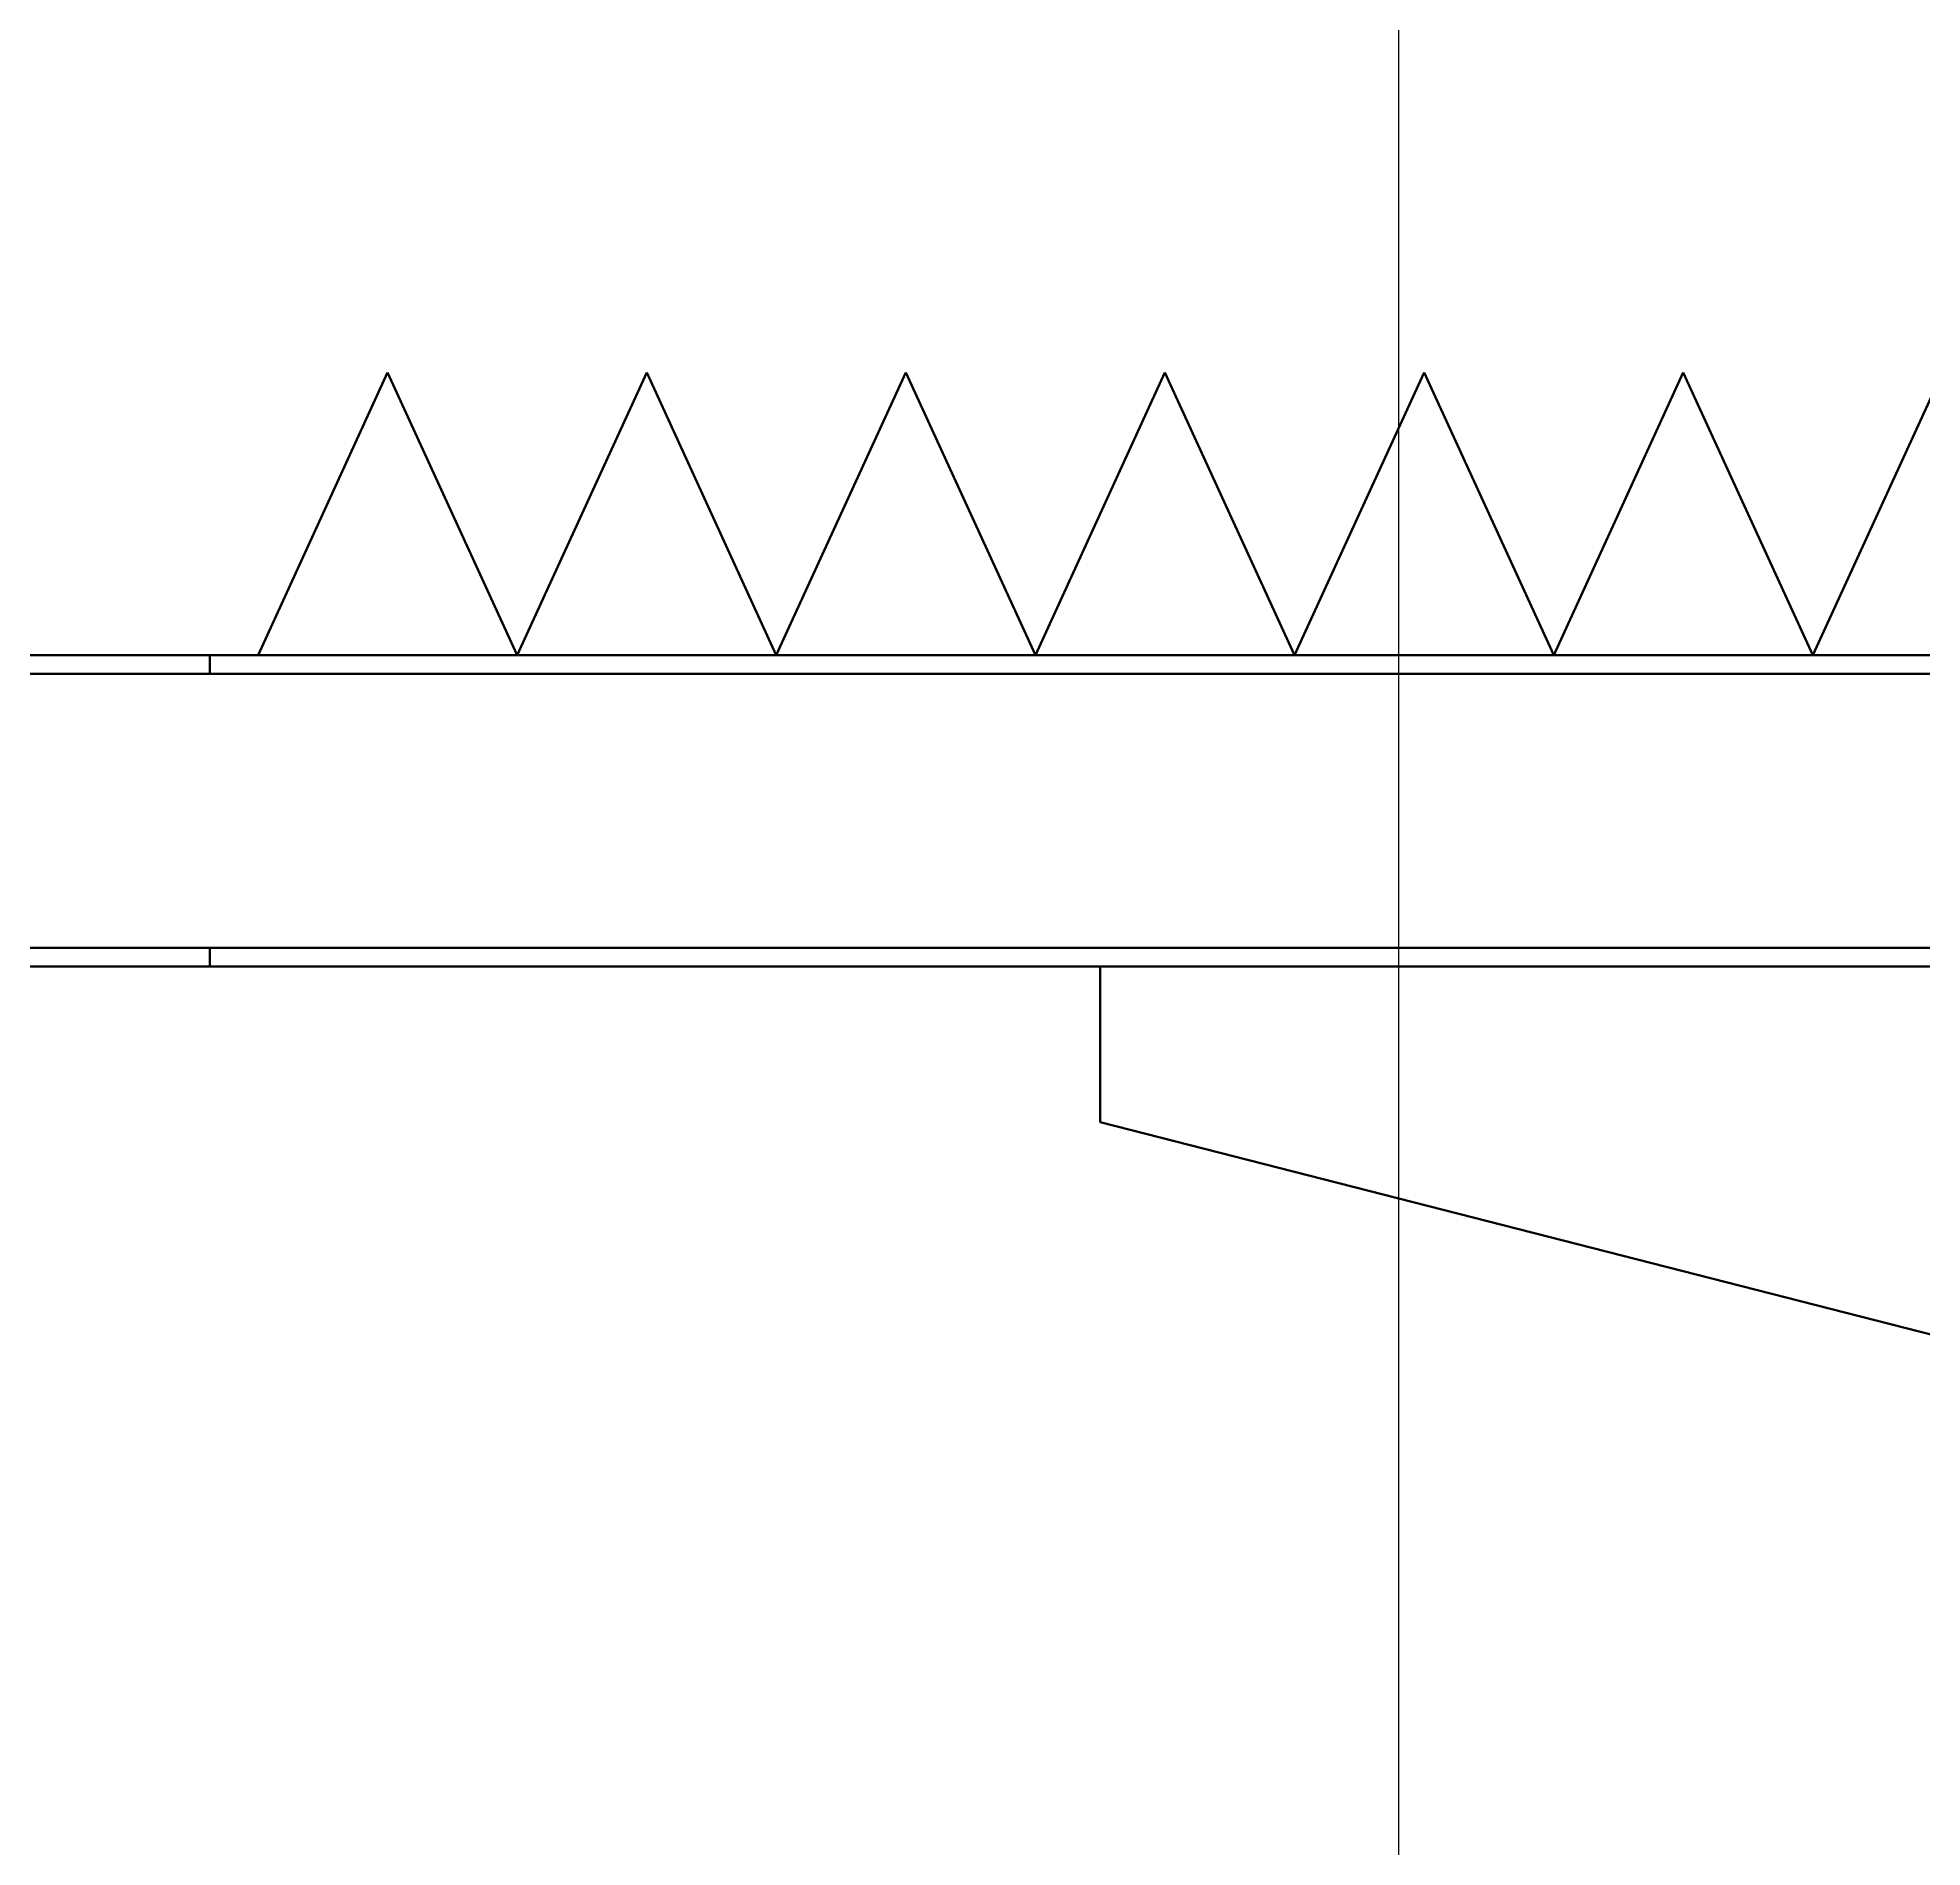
# Model space of a CAD drawing. Header units: millimetres. Extents: x -5045 to 12730, y -27160 to 3914.
# Drawn here: x 1540 to 2145, y -15631 to -15050 of the extents above; entities that cross this region are included whole.
import ezdxf

# ---------------------------------------------------------------- set-up
doc = ezdxf.new("R2010")
doc.units = ezdxf.units.MM
doc.layers.add('细实线', color=3, linetype='Continuous')
doc.layers.add('轮廓线', color=6, linetype='Continuous', lineweight=50)
doc.styles.get("Standard").update_dxf_attribs({"font": 'txt.shx', "width": 0.8, "height": 60, "bigfont": 'gbcbig.shx'})
doc.dimstyles.new('ISO-25', dxfattribs={"dimtxt": 2.5, "dimasz": 30, "dimexe": 5, "dimexo": 2, "dimgap": 10, "dimtad": 1, "dimdsep": 46, "dimtxsty": 'Standard', "dimcen": 2.5, "dimadec": 0, "dimazin": 0, "dimtfac": 1, "dimtmove": 0, "dimatfit": 3, "dimfxl": 0, "dimarcsym": 0})

# ---------------------------------------------------------------- blocks, each defined once
blk = doc.blocks.new('*D21')
at = {"layer": 'Defpoints', "color": 0}
for p in [(1208.27, 944.52), (1208.27, -25361.88), (4716.64, -25361.88)]:
    blk.add_point(p, dxfattribs=at)
at = {"layer": '细实线', "color": 0, "lineweight": -2}
for p, q in [((1210.27, 944.52), (4721.64, 944.52)), ((4716.64, 914.52), (4716.64, -25331.88)), ((1210.27, -25361.88), (4721.64, -25361.88))]:
    blk.add_line(p, q, dxfattribs=at)
at = {"layer": '细实线', "color": 0}
for points in [[(4711.64, 914.52), (4721.64, 914.52), (4716.64, 944.52)], [(4711.64, -25331.88), (4721.64, -25331.88), (4716.64, -25361.88)]]:
    blk.add_solid(points, dxfattribs=at)
at = {"layer": '细实线', "color": 0, "insert": (4674.65, -12208.68), "char_height": 60, "attachment_point": 5, "rotation": 90}
blk.add_mtext('(约26321）', dxfattribs=at)
blk = doc.blocks.new('*D56')
at = {"layer": 'Defpoints', "color": 0}
for p in [(1976.64, -14207.98), (1976.64, -14207.98), (1976.64, -18907.98)]:
    blk.add_point(p, dxfattribs=at)
at = {"layer": '细实线', "color": 0, "lineweight": -2}
for p, q in [((1978.64, -14207.98), (1981.64, -14207.98)), ((1976.64, -18877.98), (1976.64, -14237.98)), ((1974.64, -18907.98), (1971.64, -18907.98))]:
    blk.add_line(p, q, dxfattribs=at)
at = {"layer": '细实线', "color": 0}
for points in [[(1971.64, -14237.98), (1981.64, -14237.98), (1976.64, -14207.98)], [(1971.64, -18877.98), (1981.64, -18877.98), (1976.64, -18907.98)]]:
    blk.add_solid(points, dxfattribs=at)
at = {"layer": '细实线', "color": 0, "insert": (1920.64, -16451.51), "char_height": 60, "attachment_point": 5, "rotation": 90}
blk.add_mtext('4700', dxfattribs=at)

msp = doc.modelspace()

# ---------------------------------------------------------------- linework, layer by layer
at = {"layer": '轮廓线', "color": 7}
for p, q in [((1610.288, -15247.978), (1651.898, -15157.241)), ((1693.508, -15247.978), (1651.898, -15157.241)), ((1693.508, -15247.978), (1735.118, -15157.241)), ((1776.728, -15247.978), (1735.118, -15157.241)), ((1776.728, -15247.978), (1818.339, -15157.241)), ((1859.949, -15247.978), (1818.339, -15157.241)), ((1859.949, -15247.978), (1901.559, -15157.241)), ((1943.169, -15247.978), (1901.559, -15157.241)), ((1943.169, -15247.978), (1984.779, -15157.241)), ((2026.389, -15247.978), (1984.779, -15157.241)), ((2026.389, -15247.978), (2067.999, -15157.241)), ((2109.61, -15247.978), (2067.999, -15157.241)), ((2109.61, -15247.978), (2151.22, -15157.241)), ((1508.864, -15247.978), (2636.745, -15247.978)), ((1594.758, -15247.978), (1594.758, -15253.978)), ((1514.864, -15253.978), (2624.742, -15253.978)), ((2624.742, -15341.978), (1514.864, -15341.978)), ((1594.758, -15341.978), (1594.758, -15347.978)), ((1880.742, -15347.978), (1508.864, -15347.978)), ((1880.742, -15347.978), (1880.742, -15397.978)), ((2630.742, -15347.978), (1880.742, -15347.978)), ((1880.742, -15397.978), (2630.742, -15589.912))]:
    msp.add_line(p, q, dxfattribs=at)

# ---------------------------------------------------------------- dimensions: what is measured, and where the dimension line sits
at = {"layer": '细实线', "color": 7}
dim = msp.add_linear_dim(base=(4716.639, -25361.878), p1=(1208.273, 944.52), p2=(1208.273, -25361.878), angle=90, text='(约26321）', dimstyle='ISO-25', dxfattribs=at)
dim.commit()
dim.dimension.update_dxf_attribs({"geometry": '*D21', "text_midpoint": (4674.654, -12208.679)})
dim = msp.add_linear_dim(base=(1976.638, -14207.978), p1=(1976.638, -18907.978), p2=(1976.638, -14207.978), angle=90, dimstyle='ISO-25', override={"dimtmove": 1}, dxfattribs=at)
dim.commit()
dim.dimension.update_dxf_attribs({"geometry": '*D56', "text_midpoint": (1960.636, -16451.509), "dimtype": 160})

doc.saveas('drawing.dxf')
